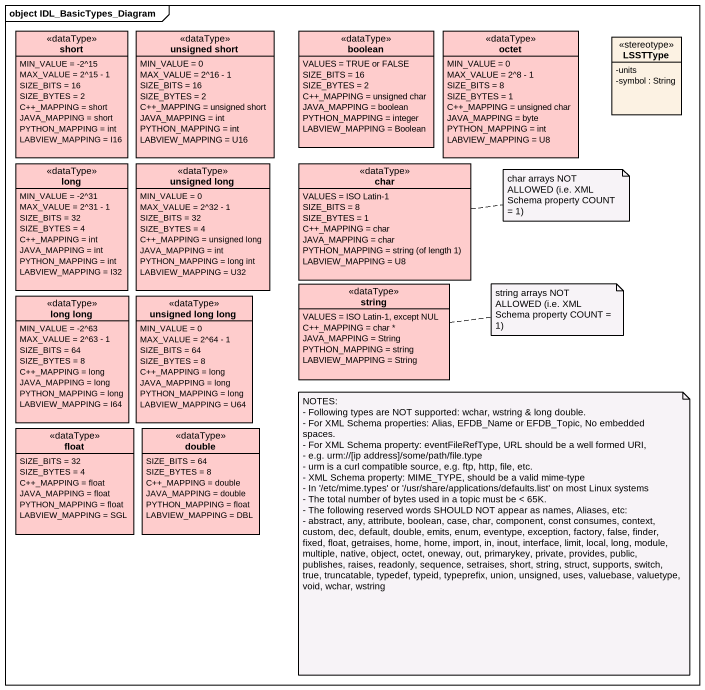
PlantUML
@startuml
mainframe object IDL_BasicTypes_Diagram
hide circle
hide empty members
skinparam classAttributeIconSize 0
class short <<dataType>> #FECCCC {
  MIN_VALUE = -2^15
  MAX_VALUE = 2^15 - 1
  SIZE_BITS = 16
  SIZE_BYTES = 2
  C++_MAPPING = short
  JAVA_MAPPING = short
  PYTHON_MAPPING = int
  LABVIEW_MAPPING = I16
}
class "unsigned short" as unsigned_short <<dataType>> #FECCCC {
  MIN_VALUE = 0
  MAX_VALUE = 2^16 - 1
  SIZE_BITS = 16
  SIZE_BYTES = 2
  C++_MAPPING = unsigned short
  JAVA_MAPPING = int
  PYTHON_MAPPING = int
  LABVIEW_MAPPING = U16
}
class boolean <<dataType>> #FECCCC {
  VALUES = TRUE or FALSE
  SIZE_BITS = 16
  SIZE_BYTES = 2
  C++_MAPPING = unsigned char
  JAVA_MAPPING = boolean
  PYTHON_MAPPING = integer
  LABVIEW_MAPPING = Boolean
}
class octet <<dataType>> #FECCCC {
  MIN_VALUE = 0
  MAX_VALUE = 2^8 - 1
  SIZE_BITS = 8
  SIZE_BYTES = 1
  C++_MAPPING = unsigned char
  JAVA_MAPPING = byte
  PYTHON_MAPPING = int
  LABVIEW_MAPPING = U8
}
class LSSTType <<stereotype>> {
  -units
  -symbol : String
}
class long <<dataType>> #FECCCC {
  MIN_VALUE = -2^31
  MAX_VALUE = 2^31 - 1
  SIZE_BITS = 32
  SIZE_BYTES = 4
  C++_MAPPING = int
  JAVA_MAPPING = int
  PYTHON_MAPPING = int
  LABVIEW_MAPPING = I32
}
class "unsigned long" as unsigned_long <<dataType>> #FECCCC {
  MIN_VALUE = 0
  MAX_VALUE = 2^32 - 1
  SIZE_BITS = 32
  SIZE_BYTES = 4
  C++_MAPPING = unsigned long
  JAVA_MAPPING = int
  PYTHON_MAPPING = long int
  LABVIEW_MAPPING = U32
}
class char <<dataType>> #FECCCC {
  VALUES = ISO Latin-1
  SIZE_BITS = 8
  SIZE_BYTES = 1
  C++_MAPPING = char
  JAVA_MAPPING = char
  {field} PYTHON_MAPPING = string (of length 1)
  LABVIEW_MAPPING = U8
}
class string <<dataType>> #FECCCC {
  VALUES = ISO Latin-1, except NUL
  C++_MAPPING = char *
  JAVA_MAPPING = String
  PYTHON_MAPPING = string
  LABVIEW_MAPPING = String
}
class "long long" as long_long <<dataType>> #FECCCC {
  MIN_VALUE = -2^63
  MAX_VALUE = 2^63 - 1
  SIZE_BITS = 64
  SIZE_BYTES = 8
  C++_MAPPING = long
  JAVA_MAPPING = long
  PYTHON_MAPPING = long
  LABVIEW_MAPPING = I64
}
class "unsigned long long" as unsigned_long_long <<dataType>> #FECCCC {
  MIN_VALUE = 0
  MAX_VALUE = 2^64 - 1
  SIZE_BITS = 64
  SIZE_BYTES = 8
  C++_MAPPING = long
  JAVA_MAPPING = long
  PYTHON_MAPPING = long
  LABVIEW_MAPPING = U64
}
class float <<dataType>> #FECCCC {
  SIZE_BITS = 32
  SIZE_BYTES = 4
  C++_MAPPING = float
  JAVA_MAPPING = float
  PYTHON_MAPPING = float
  LABVIEW_MAPPING = SGL
}
class double <<dataType>> #FECCCC {
  SIZE_BITS = 64
  SIZE_BYTES = 8
  C++_MAPPING = double
  JAVA_MAPPING = double
  PYTHON_MAPPING = float
  LABVIEW_MAPPING = DBL
}
note right of char : char arrays NOT ALLOWED (i.e. XML Schema property COUNT = 1)
note right of string : string arrays NOT ALLOWED (i.e. XML Schema property COUNT = 1)
note as N3
  NOTES:
  - Following types are NOT supported: wchar, wstring & long double.
  - For XML Schema properties: Alias, EFDB_Name or EFDB_Topic, No embedded spaces.
  - For XML Schema property: eventFileRefType, URL should be a well formed URI,
  - e.g. urm://[ip address]/some/path/file.type
  - urm is a curl compatible source, e.g. ftp, http, file, etc.
  - XML Schema property: MIME_TYPE, should be a valid mime-type
  - In '/etc/mime.types' or '/usr/share/applications/defaults.list' on most Linux systems
  - The total number of bytes used in a topic must be < 65K.
  - The following reserved words SHOULD NOT appear as names, Aliases, etc:
  - abstract, any, attribute, boolean, case, char, component, const consumes, context, custom, dec, default, double, emits, enum, eventype, exception, factory, false, finder, fixed, float, getraises, home, home, import, in, inout, interface, limit, local, long, module, multiple, native, object, octet, oneway, out, primarykey, private, provides, public, publishes, raises, readonly, sequence, setraises, short, string, struct, supports, switch, true, truncatable, typedef, typeid, typeprefix, union, unsigned, uses, valuebase, valuetype, void, wchar, wstring
end note
@enduml
